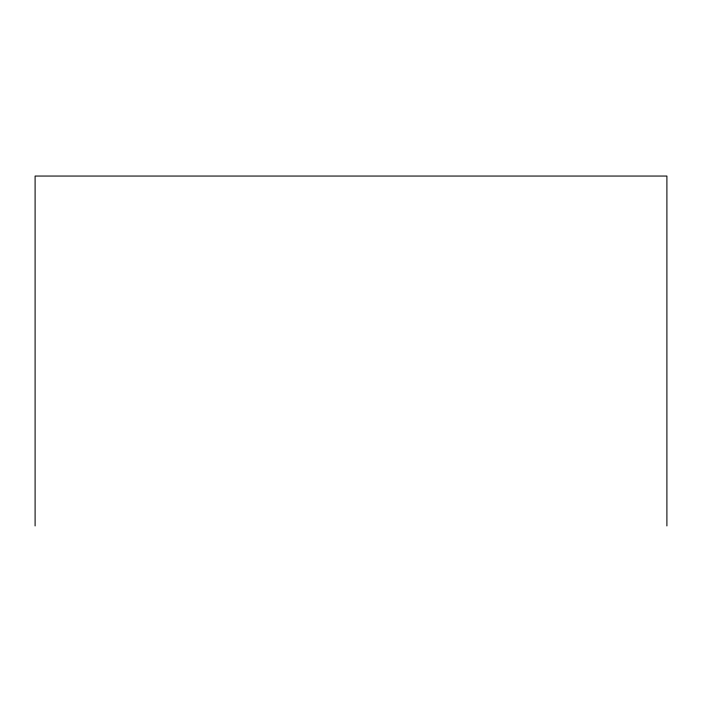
<?xml version="1.0" encoding="UTF-8"?>
<svg xmlns="http://www.w3.org/2000/svg" width="702" height="702" viewBox="0 0 702 702"><rect width="100%" height="100%" fill="white"/><g stroke="black" fill="none" stroke-linecap="round" stroke-linejoin="round"><path stroke-width="1.05" d="M666.9 525.947L666.9 176.053L35.1 176.053L35.1 525.947"/></g></svg>
